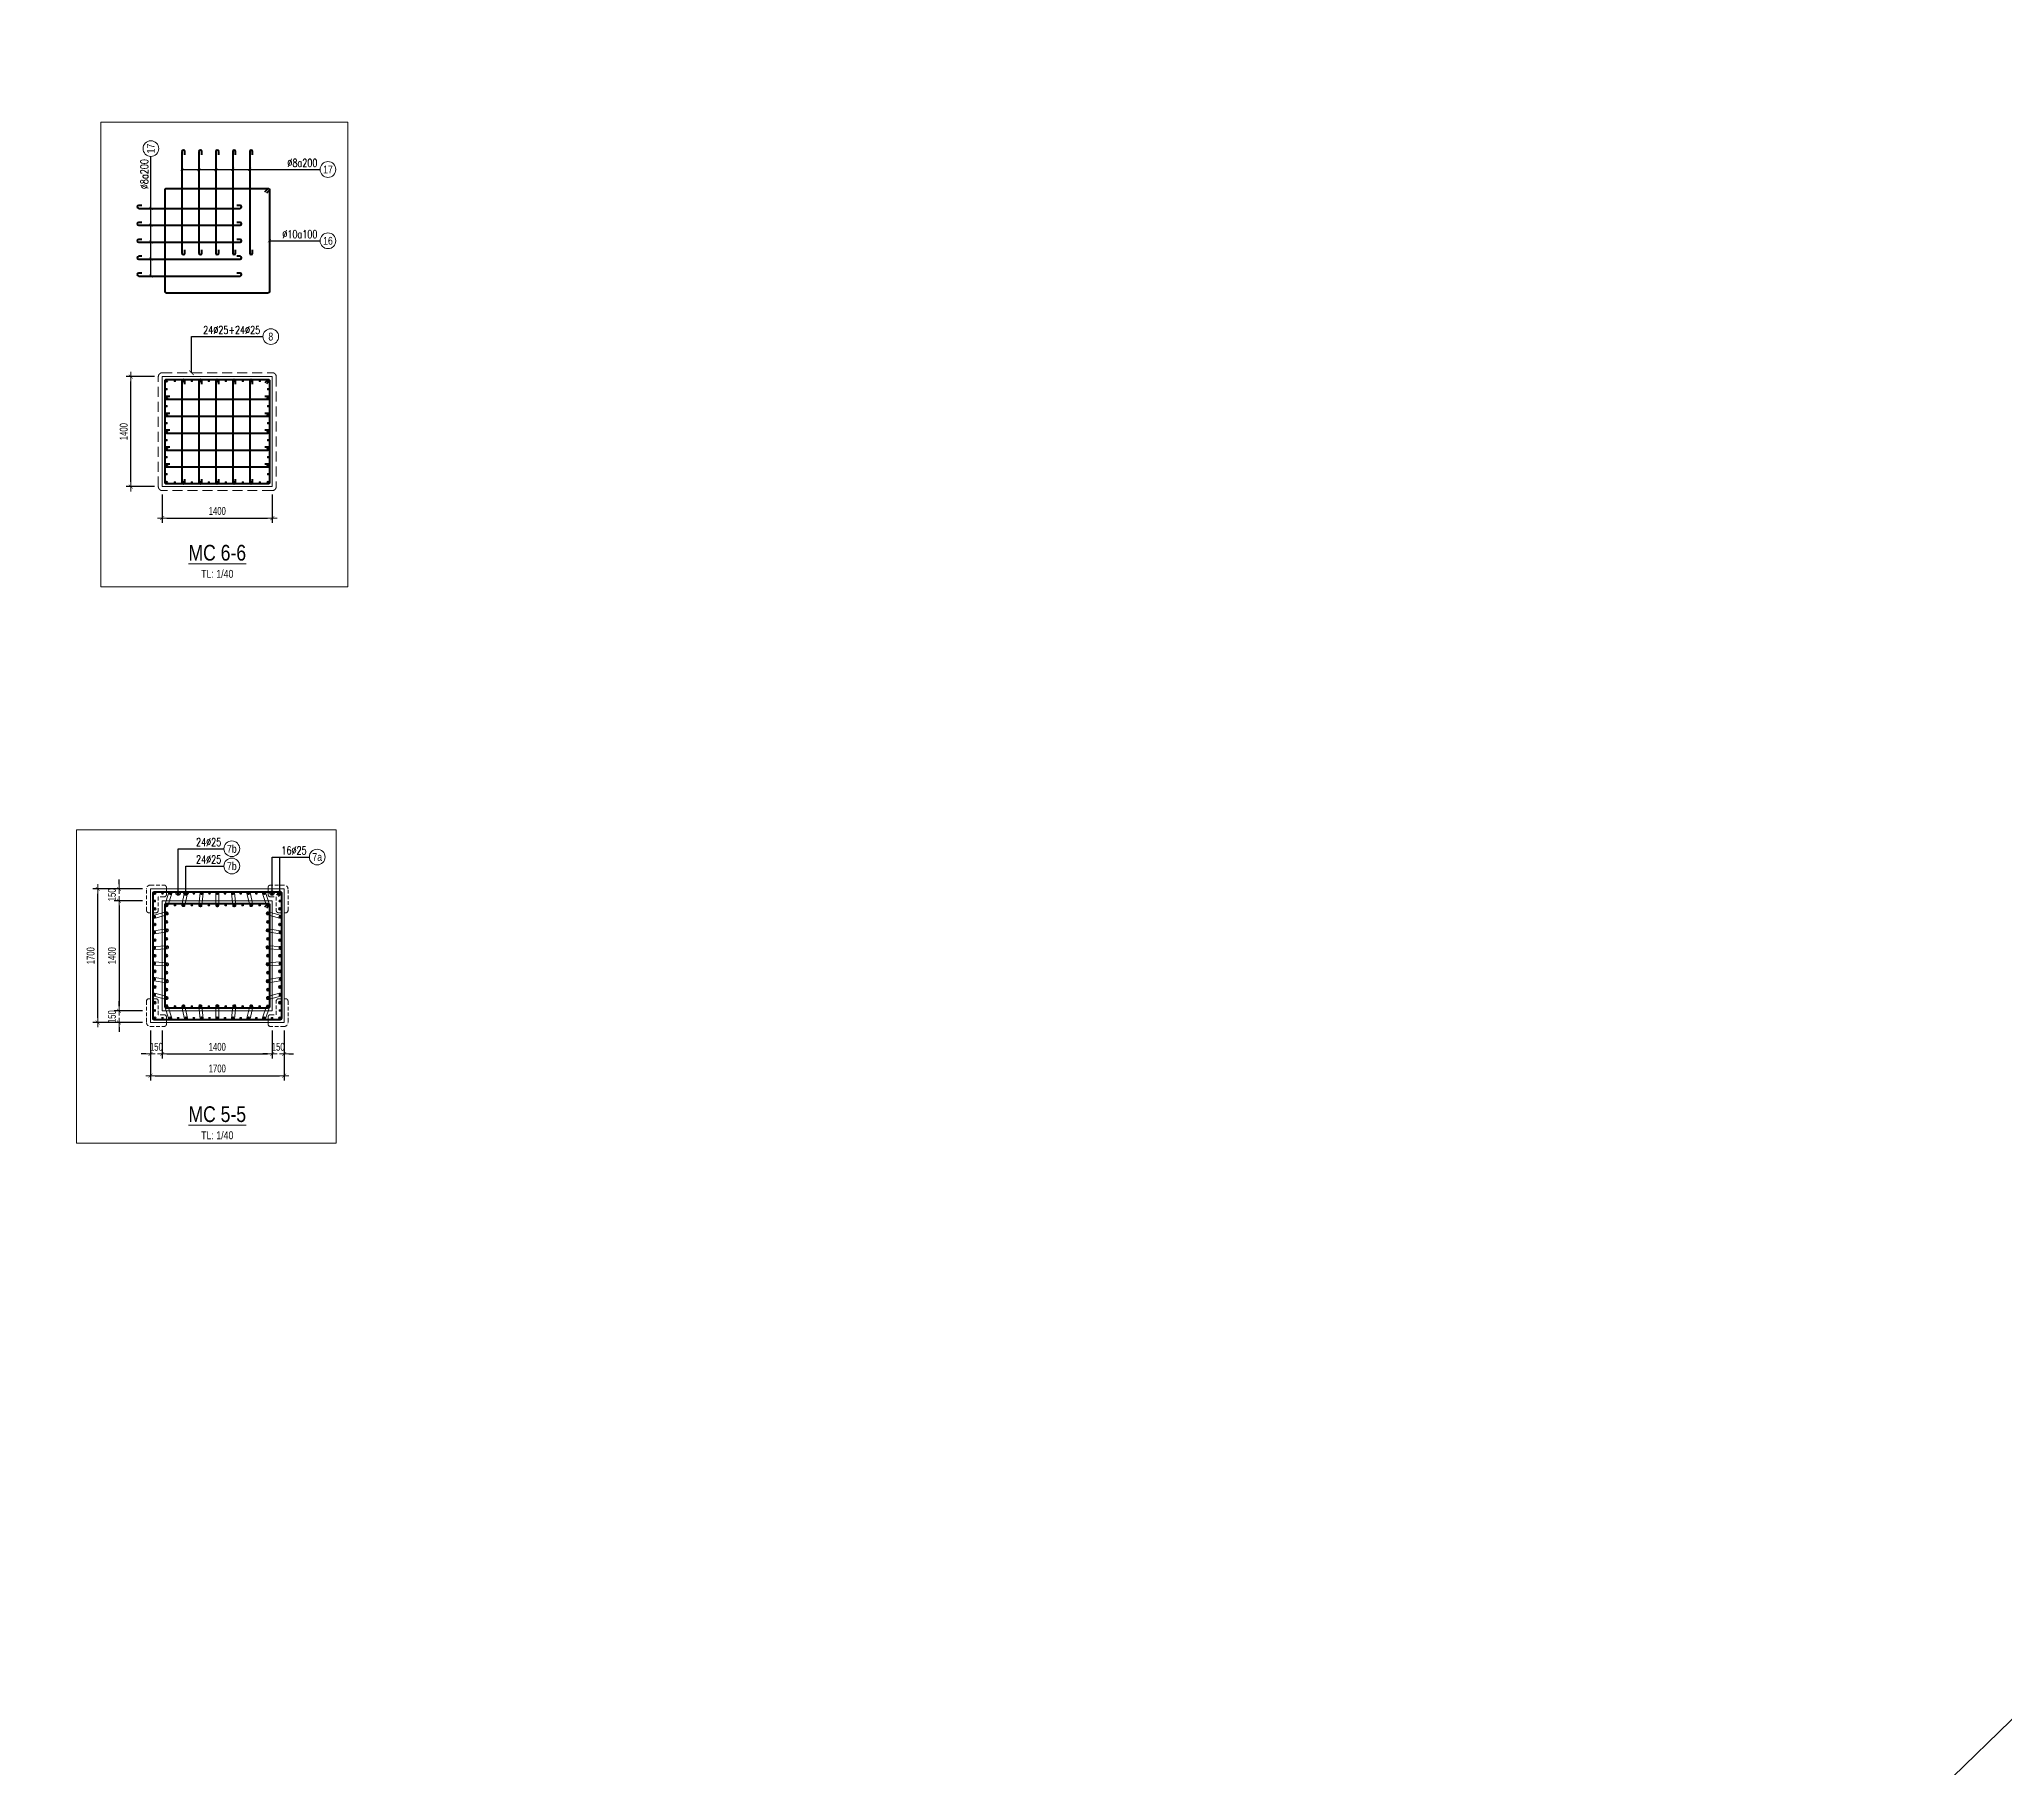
# Model space of a CAD drawing. Header units: millimetres. Extents: x 49323 to 406889, y -6102 to 181761.
# Drawn here: x 119204 to 144207, y 89028 to 111028 of the extents above; entities that cross this region are included whole.
import ezdxf
from ezdxf.enums import TextEntityAlignment as Align

# ---------------------------------------------------------------- set-up
doc = ezdxf.new("R2010")
doc.units = ezdxf.units.MM
doc.linetypes.add('HIDDEN2', pattern=[4.7625, 3.175, -1.5875])
doc.layers.get('0').update_dxf_attribs({"lineweight": 20})
doc.layers.get('Defpoints').update_dxf_attribs({"color": 151, "lineweight": 9})
for name, color, linetype, lineweight in [('NDC_S_CONTINUOUS', 3, 'Continuous', 20), ('NDC_S_DIM', 1, 'Continuous', 15), ('NDC_S_HIDDEN', 8, 'HIDDEN2', 13), ('NDC_S_REBAR', 4, 'Continuous', 35), ('NDC_S_STIRRUP', 4, 'Continuous', 40), ('NDC_S_THIN LINE', 8, 'Continuous', 9), ('NDC_S_VN TEXT', 7, 'Continuous', 20)]:
    doc.layers.add(name, color=color, linetype=linetype, lineweight=lineweight)
doc.styles.add('ARIAL', font='arial.ttf', dxfattribs={"width": 0.8})
doc.styles.add('NDC_DIM', font='', dxfattribs={"width": 0.75})
doc.styles.add('NDC_EN TXT', font='romans.shx', dxfattribs={"width": 0.8})
doc.styles.get('NDC_DIM').set_extended_font_data('Dotum')
doc.dimstyles.new('NDC_dim_40', dxfattribs={"dimscale": 40, "dimtxt": 2.5, "dimasz": 1.5, "dimexe": 1.5, "dimexo": 2.5, "dimgap": 1, "dimtad": 1, "dimdec": 0, "dimzin": 0, "dimdsep": 46, "dimtxsty": 'NDC_DIM', "dimblk": 'DIMMARK', "dimcen": 0.09, "dimdle": 1.2, "dimclrd": 1, "dimclre": 1, "dimclrt": 3, "dimadec": 0, "dimazin": 0, "dimtfac": 1, "dimtdec": 0, "dimtix": 1, "dimtofl": 0, "dimtmove": 0, "dimatfit": 3, "dimfxl": 8, "dimfxlon": 1, "dimtolj": 1, "dimtzin": 0, "dimarcsym": 0})

# ---------------------------------------------------------------- blocks, each defined once
blk = doc.blocks.new('kata_block_TD')
at = {"color": 6, "linetype": 'ByBlock', "lineweight": -2, "style": 'ARIAL', "width": 0.8}
blk.add_attdef('SECTDET2', text='', height=5, dxfattribs=at).set_placement((0, 7.97), align=Align.CENTER)
at = {"color": 0, "linetype": 'ByBlock', "lineweight": -2, "style": 'ARIAL', "width": 0.8}
blk.add_attdef('SECTDET1', text='', height=5, dxfattribs=at).set_placement((0, 1.47), align=Align.CENTER)
at = {"color": 3, "lineweight": 25, "style": 'ARIAL', "width": 0.8}
blk.add_attdef('SSCALE', text='', height=2.5, dxfattribs=at).set_placement((0, -4), align=Align.CENTER)
blk = doc.blocks.new('DIMMARK')
at = {"layer": 'NDC_S_DIM', "color": 1}
blk.add_line((-1.5, 0), (1, 0), dxfattribs=at)
at = {"layer": 'NDC_S_DIM', "color": 2, "const_width": 0.1}
blk.add_lwpolyline([(-0.42, -0.42), (0.42, 0.42)], dxfattribs=at)
blk = doc.blocks.new('*D103')
at = {"layer": 'Defpoints', "color": 0, "transparency": 16777216}
for p in [(120618, 98513), (120768, 98513), (120768, 98113)]:
    blk.add_point(p, dxfattribs=at)
at = {"layer": 'NDC_S_DIM', "color": 1, "lineweight": -2, "transparency": 16777216}
for p, q in [((120618, 98413), (120618, 98053)), ((120768, 98413), (120768, 98053)), ((120558, 98113), (120498, 98113)), ((120828, 98113), (120888, 98113))]:
    blk.add_line(p, q, dxfattribs=at)
at = {"layer": 'NDC_S_DIM', "color": 1, "lineweight": -2, "transparency": 16777216, "xscale": 60, "yscale": 60, "zscale": 60}
blk.add_blockref('DIMMARK', (120618, 98113), dxfattribs=at)
at = {"layer": 'NDC_S_DIM', "color": 1, "lineweight": -2, "transparency": 16777216, "xscale": 60, "yscale": 60, "zscale": 60, "rotation": 180}
blk.add_blockref('DIMMARK', (120768, 98113), dxfattribs=at)
at = {"layer": 'NDC_S_DIM', "color": 3, "transparency": 16777216, "insert": (120693, 98203), "char_height": 100, "attachment_point": 5, "style": 'NDC_DIM'}
blk.add_mtext('\\A1;150', dxfattribs=at)
blk = doc.blocks.new('*D104')
at = {"layer": 'Defpoints', "color": 0, "transparency": 16777216}
for p in [(120218, 100213), (120618, 100213), (120618, 100063)]:
    blk.add_point(p, dxfattribs=at)
at = {"layer": 'NDC_S_DIM', "color": 1, "lineweight": -2, "transparency": 16777216}
for p, q in [((120218, 100273), (120218, 100333)), ((120518, 100213), (120158, 100213)), ((120518, 100063), (120158, 100063)), ((120218, 100003), (120218, 99943))]:
    blk.add_line(p, q, dxfattribs=at)
at = {"layer": 'NDC_S_DIM', "color": 1, "lineweight": -2, "transparency": 16777216, "xscale": 60, "yscale": 60, "zscale": 60}
for p, rotation in [((120218, 100213), 270), ((120218, 100063), 90)]:
    blk.add_blockref('DIMMARK', p, dxfattribs=dict(at, rotation=rotation))
at = {"layer": 'NDC_S_DIM', "color": 3, "transparency": 16777216, "insert": (120128, 100138), "char_height": 100, "attachment_point": 5, "rotation": 90, "style": 'NDC_DIM'}
blk.add_mtext('\\A1;150', dxfattribs=at)
blk = doc.blocks.new('kata_block_THEP')
at = {"layer": 'NDC_S_REBAR', "color": 0}
for p, q in [((-0.5, 0), (0.5, 0)), ((-0.35, 0.35), (0.35, -0.35)), ((0.35, 0.35), (-0.35, -0.35)), ((0, 0.5), (0, -0.5))]:
    blk.add_line(p, q, dxfattribs=at)
at = {"layer": 'NDC_S_REBAR', "color": 0, "const_width": 0.0833}
blk.add_lwpolyline([(-0.5, 0, 1), (0.5, 0, 1), (-0.5, 0, 1)], format="xyb", dxfattribs=at)
blk = doc.blocks.new('cham')
at = {"layer": 'NDC_S_REBAR'}
h = blk.add_hatch(color=253, dxfattribs=at)
h.dxf.hatch_style = 1
h.paths.add_polyline_path([(-28, 0, 1), (28, 0, 1)])
at = {"layer": 'NDC_S_REBAR', "color": 253}
blk.add_circle((0, 0), 28, dxfattribs=at)
blk = doc.blocks.new('*U95')
at = {"layer": 'NDC_S_DIM', "xscale": 0.5, "yscale": 0.5, "zscale": 0.5}
blk.add_blockref('cham', (0, 0), dxfattribs=at)
blk = doc.blocks.new('*U96')
at = {"layer": 'NDC_S_DIM', "color": 0, "linetype": 'ByBlock', "lineweight": -2, "transparency": 16777216}
for p in [(0, 0), (199, 0), (398, 0), (597, 0), (796, 0), (995, 0), (1194, 0), (1393, 0), (1592, 0)]:
    blk.add_blockref('*U95', p, dxfattribs=at)
blk = doc.blocks.new('*U97')
at = {"layer": 'NDC_S_DIM', "xscale": 0.5, "yscale": 0.5, "zscale": 0.5}
blk.add_blockref('cham', (0, 0), dxfattribs=at)
blk = doc.blocks.new('*U98')
at = {"layer": 'NDC_S_DIM', "color": 0, "linetype": 'ByBlock', "lineweight": -2, "transparency": 16777216}
for p in [(0, 0), (199, 0), (398, 0), (597, 0), (796, 0), (995, 0), (1194, 0), (1393, 0), (1592, 0)]:
    blk.add_blockref('*U97', p, dxfattribs=at)
blk = doc.blocks.new('*U99')
at = {"layer": 'NDC_S_DIM', "xscale": 0.5, "yscale": 0.5, "zscale": 0.5}
blk.add_blockref('cham', (0, 0), dxfattribs=at)
blk = doc.blocks.new('*U100')
at = {"layer": 'NDC_S_DIM', "color": 0, "linetype": 'ByBlock', "lineweight": -2, "transparency": 16777216}
for p in [(0, 0), (199, 0), (398, 0), (597, 0), (796, 0), (995, 0), (1194, 0)]:
    blk.add_blockref('*U99', p, dxfattribs=at)
blk = doc.blocks.new('*U101')
at = {"layer": 'NDC_S_DIM', "xscale": 0.5, "yscale": 0.5, "zscale": 0.5}
blk.add_blockref('cham', (0, 0), dxfattribs=at)
blk = doc.blocks.new('*U102')
at = {"layer": 'NDC_S_DIM', "color": 0, "linetype": 'ByBlock', "lineweight": -2, "transparency": 16777216}
for p in [(0, 0), (199, 0), (398, 0), (597, 0), (796, 0), (995, 0), (1194, 0)]:
    blk.add_blockref('*U101', p, dxfattribs=at)
blk = doc.blocks.new('*U106')
at = {"layer": 'NDC_S_DIM', "xscale": 0.5, "yscale": 0.5, "zscale": 0.5}
blk.add_blockref('cham', (0, 0), dxfattribs=at)
blk = doc.blocks.new('*U107')
at = {"layer": 'NDC_S_DIM', "color": 0, "linetype": 'ByBlock', "lineweight": -2, "transparency": 16777216}
for p in [(0, 0), (215.5, 0), (431, 0), (646.5, 0), (862, 0), (1077.5, 0), (1293, 0)]:
    blk.add_blockref('*U106', p, dxfattribs=at)
blk = doc.blocks.new('*U108')
at = {"layer": 'NDC_S_DIM', "xscale": 0.5, "yscale": 0.5, "zscale": 0.5}
blk.add_blockref('cham', (0, 0), dxfattribs=at)
blk = doc.blocks.new('*U105')
at = {"layer": 'NDC_S_DIM', "color": 0, "linetype": 'ByBlock', "lineweight": -2, "transparency": 16777216}
for p in [(0, 0), (215.5, 0), (431, 0), (646.5, 0), (862, 0)]:
    blk.add_blockref('*U108', p, dxfattribs=at)
blk = doc.blocks.new('*U109')
at = {"layer": 'NDC_S_DIM', "xscale": 0.5, "yscale": 0.5, "zscale": 0.5}
blk.add_blockref('cham', (0, 0), dxfattribs=at)
blk = doc.blocks.new('*U110')
at = {"layer": 'NDC_S_DIM', "color": 0, "linetype": 'ByBlock', "lineweight": -2, "transparency": 16777216}
for p in [(0, 0), (215.5, 0), (431, 0), (646.5, 0), (862, 0), (1077.5, 0), (1293, 0)]:
    blk.add_blockref('*U109', p, dxfattribs=at)
blk = doc.blocks.new('*U112')
at = {"layer": 'NDC_S_DIM', "xscale": 0.5, "yscale": 0.5, "zscale": 0.5}
blk.add_blockref('cham', (0, 0), dxfattribs=at)
blk = doc.blocks.new('*U111')
at = {"layer": 'NDC_S_DIM', "color": 0, "linetype": 'ByBlock', "lineweight": -2, "transparency": 16777216}
for p in [(0, 0), (215.5, 0), (431, 0), (646.5, 0), (862, 0)]:
    blk.add_blockref('*U112', p, dxfattribs=at)
blk = doc.blocks.new('*D113')
at = {"layer": 'Defpoints', "color": 0, "transparency": 16777216}
for p in [(120768, 98513), (122168, 98513), (122168, 98113)]:
    blk.add_point(p, dxfattribs=at)
at = {"layer": 'NDC_S_DIM', "color": 1, "lineweight": -2, "transparency": 16777216}
for p, q in [((120768, 98413), (120768, 98053)), ((122168, 98413), (122168, 98053)), ((120828, 98113), (122108, 98113))]:
    blk.add_line(p, q, dxfattribs=at)
at = {"layer": 'NDC_S_DIM', "color": 1, "lineweight": -2, "transparency": 16777216, "xscale": 60, "yscale": 60, "zscale": 60, "rotation": 180}
blk.add_blockref('DIMMARK', (120768, 98113), dxfattribs=at)
at = {"layer": 'NDC_S_DIM', "color": 1, "lineweight": -2, "transparency": 16777216, "xscale": 60, "yscale": 60, "zscale": 60}
blk.add_blockref('DIMMARK', (122168, 98113), dxfattribs=at)
at = {"layer": 'NDC_S_DIM', "color": 3, "transparency": 16777216, "insert": (121468, 98203), "char_height": 100, "attachment_point": 5, "style": 'NDC_DIM'}
blk.add_mtext('\\A1;1400', dxfattribs=at)
blk = doc.blocks.new('*D114')
at = {"layer": 'Defpoints', "color": 0, "transparency": 16777216}
for p in [(122168, 98513), (122318, 98513), (122318, 98113)]:
    blk.add_point(p, dxfattribs=at)
at = {"layer": 'NDC_S_DIM', "color": 1, "lineweight": -2, "transparency": 16777216}
for p, q in [((122168, 98413), (122168, 98053)), ((122318, 98413), (122318, 98053)), ((122108, 98113), (122048, 98113)), ((122378, 98113), (122438, 98113))]:
    blk.add_line(p, q, dxfattribs=at)
at = {"layer": 'NDC_S_DIM', "color": 1, "lineweight": -2, "transparency": 16777216, "xscale": 60, "yscale": 60, "zscale": 60}
blk.add_blockref('DIMMARK', (122168, 98113), dxfattribs=at)
at = {"layer": 'NDC_S_DIM', "color": 1, "lineweight": -2, "transparency": 16777216, "xscale": 60, "yscale": 60, "zscale": 60, "rotation": 180}
blk.add_blockref('DIMMARK', (122318, 98113), dxfattribs=at)
at = {"layer": 'NDC_S_DIM', "color": 3, "transparency": 16777216, "insert": (122243, 98203), "char_height": 100, "attachment_point": 5, "style": 'NDC_DIM'}
blk.add_mtext('\\A1;150', dxfattribs=at)
blk = doc.blocks.new('*D115')
at = {"layer": 'Defpoints', "color": 0, "transparency": 16777216}
for p in [(120618, 98513), (122318, 98513), (122318, 97836)]:
    blk.add_point(p, dxfattribs=at)
at = {"layer": 'NDC_S_DIM', "color": 1, "lineweight": -2, "transparency": 16777216}
for p, q in [((120618, 98156), (120618, 97776)), ((122318, 98156), (122318, 97776)), ((120678, 97836), (122258, 97836))]:
    blk.add_line(p, q, dxfattribs=at)
at = {"layer": 'NDC_S_DIM', "color": 1, "lineweight": -2, "transparency": 16777216, "xscale": 60, "yscale": 60, "zscale": 60, "rotation": 180}
blk.add_blockref('DIMMARK', (120618, 97836), dxfattribs=at)
at = {"layer": 'NDC_S_DIM', "color": 1, "lineweight": -2, "transparency": 16777216, "xscale": 60, "yscale": 60, "zscale": 60}
blk.add_blockref('DIMMARK', (122318, 97836), dxfattribs=at)
at = {"layer": 'NDC_S_DIM', "color": 3, "transparency": 16777216, "insert": (121468, 97927), "char_height": 100, "attachment_point": 5, "style": 'NDC_DIM'}
blk.add_mtext('\\A1;1700', dxfattribs=at)
blk = doc.blocks.new('*D116')
at = {"layer": 'Defpoints', "color": 0, "transparency": 16777216}
for p in [(120618, 100063), (120218, 98663), (120618, 98663)]:
    blk.add_point(p, dxfattribs=at)
at = {"layer": 'NDC_S_DIM', "color": 1, "lineweight": -2, "transparency": 16777216}
for p, q in [((120518, 100063), (120158, 100063)), ((120218, 100003), (120218, 98723)), ((120518, 98663), (120158, 98663))]:
    blk.add_line(p, q, dxfattribs=at)
at = {"layer": 'NDC_S_DIM', "color": 1, "lineweight": -2, "transparency": 16777216, "xscale": 60, "yscale": 60, "zscale": 60}
for p, rotation in [((120218, 100063), 90), ((120218, 98663), 270)]:
    blk.add_blockref('DIMMARK', p, dxfattribs=dict(at, rotation=rotation))
at = {"layer": 'NDC_S_DIM', "color": 3, "transparency": 16777216, "insert": (120128, 99363), "char_height": 100, "attachment_point": 5, "rotation": 90, "style": 'NDC_DIM'}
blk.add_mtext('\\A1;1400', dxfattribs=at)
blk = doc.blocks.new('*D117')
at = {"layer": 'Defpoints', "color": 0, "transparency": 16777216}
for p in [(120618, 98663), (120218, 98513), (120618, 98513)]:
    blk.add_point(p, dxfattribs=at)
at = {"layer": 'NDC_S_DIM', "color": 1, "lineweight": -2, "transparency": 16777216}
for p, q in [((120218, 98723), (120218, 98783)), ((120518, 98663), (120158, 98663)), ((120518, 98513), (120158, 98513)), ((120218, 98453), (120218, 98393))]:
    blk.add_line(p, q, dxfattribs=at)
at = {"layer": 'NDC_S_DIM', "color": 1, "lineweight": -2, "transparency": 16777216, "xscale": 60, "yscale": 60, "zscale": 60}
for p, rotation in [((120218, 98663), 270), ((120218, 98513), 90)]:
    blk.add_blockref('DIMMARK', p, dxfattribs=dict(at, rotation=rotation))
at = {"layer": 'NDC_S_DIM', "color": 3, "transparency": 16777216, "insert": (120128, 98588), "char_height": 100, "attachment_point": 5, "rotation": 90, "style": 'NDC_DIM'}
blk.add_mtext('\\A1;150', dxfattribs=at)
blk = doc.blocks.new('*D118')
at = {"layer": 'Defpoints', "color": 0, "transparency": 16777216}
for p in [(119947, 100213), (120618, 100213), (120618, 98513)]:
    blk.add_point(p, dxfattribs=at)
at = {"layer": 'NDC_S_DIM', "color": 1, "lineweight": -2, "transparency": 16777216}
for p, q in [((120267, 100213), (119887, 100213)), ((119947, 98573), (119947, 100153)), ((120267, 98513), (119887, 98513))]:
    blk.add_line(p, q, dxfattribs=at)
at = {"layer": 'NDC_S_DIM', "color": 1, "lineweight": -2, "transparency": 16777216, "xscale": 60, "yscale": 60, "zscale": 60}
for p, rotation in [((119947, 100213), 90), ((119947, 98513), 270)]:
    blk.add_blockref('DIMMARK', p, dxfattribs=dict(at, rotation=rotation))
at = {"layer": 'NDC_S_DIM', "color": 3, "transparency": 16777216, "insert": (119857, 99363), "char_height": 100, "attachment_point": 5, "rotation": 90, "style": 'NDC_DIM'}
blk.add_mtext('\\A1;1700', dxfattribs=at)
blk = doc.blocks.new('*U11')
blk.add_circle((2.5, 0), 2.5)
at = {"layer": 'NDC_S_VN TEXT', "color": 3, "style": 'NDC_EN TXT', "width": 0.75}
blk.add_attdef('DK2', text='', height=2.5, dxfattribs=at).set_placement((-0.85, 0.85), align=Align.RIGHT)
at = {"layer": 'NDC_S_VN TEXT', "color": 7, "style": 'ARIAL', "width": 0.8}
blk.add_attdef('SH3', text='', height=2.5, dxfattribs=at).set_placement((2.5, 0), align=Align.MIDDLE)
blk = doc.blocks.new('*D121')
at = {"layer": 'Defpoints', "color": 0, "transparency": 16777216}
for p in [(120768, 105334), (122168, 105334), (122168, 104934)]:
    blk.add_point(p, dxfattribs=at)
at = {"layer": 'NDC_S_DIM', "color": 1, "lineweight": -2, "transparency": 16777216}
for p, q in [((120768, 105234), (120768, 104874)), ((122168, 105234), (122168, 104874)), ((120828, 104934), (122108, 104934))]:
    blk.add_line(p, q, dxfattribs=at)
at = {"layer": 'NDC_S_DIM', "color": 1, "lineweight": -2, "transparency": 16777216, "xscale": 60, "yscale": 60, "zscale": 60, "rotation": 180}
blk.add_blockref('DIMMARK', (120768, 104934), dxfattribs=at)
at = {"layer": 'NDC_S_DIM', "color": 1, "lineweight": -2, "transparency": 16777216, "xscale": 60, "yscale": 60, "zscale": 60}
blk.add_blockref('DIMMARK', (122168, 104934), dxfattribs=at)
at = {"layer": 'NDC_S_DIM', "color": 3, "transparency": 16777216, "insert": (121468, 105024), "char_height": 100, "attachment_point": 5, "style": 'NDC_DIM'}
blk.add_mtext('\\A1;1400', dxfattribs=at)
blk = doc.blocks.new('*D122')
at = {"layer": 'Defpoints', "color": 0, "transparency": 16777216}
for p in [(120368, 106734), (120768, 106734), (120768, 105334)]:
    blk.add_point(p, dxfattribs=at)
at = {"layer": 'NDC_S_DIM', "color": 1, "lineweight": -2, "transparency": 16777216}
for p, q in [((120668, 106734), (120308, 106734)), ((120368, 105394), (120368, 106674)), ((120668, 105334), (120308, 105334))]:
    blk.add_line(p, q, dxfattribs=at)
at = {"layer": 'NDC_S_DIM', "color": 1, "lineweight": -2, "transparency": 16777216, "xscale": 60, "yscale": 60, "zscale": 60}
for p, rotation in [((120368, 106734), 90), ((120368, 105334), 270)]:
    blk.add_blockref('DIMMARK', p, dxfattribs=dict(at, rotation=rotation))
at = {"layer": 'NDC_S_DIM', "color": 3, "transparency": 16777216, "insert": (120278, 106034), "char_height": 100, "attachment_point": 5, "rotation": 90, "style": 'NDC_DIM'}
blk.add_mtext('\\A1;1400', dxfattribs=at)
blk = doc.blocks.new('*U123')
at = {"layer": 'NDC_S_DIM', "xscale": 0.4464285714285715, "yscale": 0.4464285714285715, "zscale": 0.4464285714285715}
blk.add_blockref('cham', (0, 0), dxfattribs=at)
blk = doc.blocks.new('*U124')
at = {"layer": 'NDC_S_DIM', "color": 0, "linetype": 'ByBlock', "lineweight": -2, "transparency": 16777216}
for p in [(0, 0), (215.9, 0), (431.8, 0), (647.7, 0), (863.6, 0), (1079.5, 0), (1295.4, 0)]:
    blk.add_blockref('*U123', p, dxfattribs=at)
blk = doc.blocks.new('*U125')
at = {"layer": 'NDC_S_DIM', "xscale": 0.4464285714285715, "yscale": 0.4464285714285715, "zscale": 0.4464285714285715}
blk.add_blockref('cham', (0, 0), dxfattribs=at)
blk = doc.blocks.new('*U126')
at = {"layer": 'NDC_S_DIM', "color": 0, "linetype": 'ByBlock', "lineweight": -2, "transparency": 16777216}
for p in [(0, 0), (215.9, 0), (431.8, 0), (647.7, 0), (863.6, 0), (1079.5, 0), (1295.4, 0)]:
    blk.add_blockref('*U125', p, dxfattribs=at)
blk = doc.blocks.new('*U127')
at = {"layer": 'NDC_S_DIM', "xscale": 0.4464285714285715, "yscale": 0.4464285714285715, "zscale": 0.4464285714285715}
blk.add_blockref('cham', (0, 0), dxfattribs=at)
blk = doc.blocks.new('*U128')
at = {"layer": 'NDC_S_DIM', "color": 0, "linetype": 'ByBlock', "lineweight": -2, "transparency": 16777216}
for p in [(0, 0), (215.9, 0), (431.8, 0), (647.7, 0), (863.6, 0)]:
    blk.add_blockref('*U127', p, dxfattribs=at)
blk = doc.blocks.new('*U129')
at = {"layer": 'NDC_S_DIM', "xscale": 0.4464285714285715, "yscale": 0.4464285714285715, "zscale": 0.4464285714285715}
blk.add_blockref('cham', (0, 0), dxfattribs=at)
blk = doc.blocks.new('*U130')
at = {"layer": 'NDC_S_DIM', "color": 0, "linetype": 'ByBlock', "lineweight": -2, "transparency": 16777216}
for p in [(0, 0), (215.9, 0), (431.8, 0), (647.7, 0), (863.6, 0)]:
    blk.add_blockref('*U129', p, dxfattribs=at)

msp = doc.modelspace()

# ---------------------------------------------------------------- linework, layer by layer
at = {"layer": 'Defpoints'}
for points in [[(119986.5, 109973.4), (123128, 109973.4), (123128, 104058.8), (119986.5, 104058.8)], [(119678.4, 100963.5), (122978.8, 100963.5), (122978.8, 96979.4), (119678.4, 96979.4)]]:
    msp.add_lwpolyline(points, close=True, dxfattribs=at)
at = {"layer": 'NDC_S_CONTINUOUS'}
for points in [[(120768, 105333.9), (122168, 105333.9), (122168, 106733.9), (120768, 106733.9), (120768, 105333.9)], [(120618, 98512.5), (122318, 98512.5), (122318, 100212.5), (120618, 100212.5), (120618, 98512.5)], [(120768, 98662.5), (122168, 98662.5), (122168, 100062.5), (120768, 100062.5), (120768, 98662.5)]]:
    msp.add_lwpolyline(points, dxfattribs=at)
at = {"layer": 'NDC_S_DIM', "ltscale": 40}
msp.add_lwpolyline([(239091.8, 181761), (49322.6, -2647.5)], dxfattribs=at)
at = {"layer": 'NDC_S_DIM'}
for points in [[(120878.7, 100181.2), (120878.7, 100181.2, -0.4142136), (120891.5, 100155.9), (120840.4, 99999.6, -0.4142136), (120815.2, 99986.8), (120815.2, 99986.8, -0.4142136), (120802.4, 100012), (120853.5, 100168.4, -0.4142136)], [(121075.4, 100181.8), (121075.4, 100181.8, -0.4142136), (121090.7, 100158), (121057, 100003.6, -0.4142136), (121033.2, 99988.3), (121033.2, 99988.3, -0.4142136), (121017.9, 100012.1), (121051.6, 100166.5, -0.4142136)], [(121271.8, 100182.3), (121271.8, 100182.3, -0.4142136), (121289.6, 100160.3), (121272.8, 100003.1, -0.4142136), (121250.8, 99985.3), (121250.8, 99985.3, -0.4142136), (121233, 100007.4), (121249.8, 100164.5, -0.4142136)], [(121468.3, 100182.4), (121468.3, 100182.4, -0.4142136), (121488.3, 100162.4), (121488.3, 100004.4, -0.4142136), (121468.3, 99984.4), (121468.3, 99984.4, -0.4142136), (121448.3, 100004.4), (121448.3, 100162.4, -0.4142136)], [(121664.7, 100182.3), (121664.7, 100182.3, -0.4142136), (121686.7, 100164.6), (121703.8, 100007.5, -0.4142136), (121686.1, 99985.5), (121686.1, 99985.5, -0.4142136), (121664.1, 100003.2), (121647, 100160.3, -0.4142136)], [(121861.1, 100181.9), (121861.1, 100181.9, -0.4142136), (121884.9, 100166.8), (121919.4, 100012.5, -0.4142136), (121904.2, 99988.6), (121904.2, 99988.6, -0.4142136), (121880.3, 100003.8), (121845.9, 100158.1, -0.4142136)], [(122058.3, 100179.2), (122058.3, 100179.2, -0.4142136), (122083.5, 100166.2), (122131.6, 100015.7, -0.4142136), (122118.7, 99990.6), (122118.7, 99990.6, -0.4142136), (122093.5, 100003.5), (122045.4, 100154, -0.4142136)], [(120843.8, 99906.8), (120843.8, 99906.8, -0.4142136), (120829.7, 99882.2), (120677.2, 99840.7, -0.4142136), (120652.7, 99854.7), (120652.7, 99854.7, -0.4142136), (120666.7, 99879.3), (120819.2, 99920.8, -0.4142136)], [(122092.2, 99906.8), (122092.2, 99906.8, 0.4142136), (122106.2, 99882.2), (122258.7, 99840.7, 0.4142136), (122283.3, 99854.7), (122283.3, 99854.7, 0.4142136), (122269.2, 99879.3), (122116.7, 99920.8, 0.4142136)], [(120845.5, 99689.7), (120845.5, 99689.7, -0.4142136), (120829, 99666.7), (120673.1, 99641.3, -0.4142136), (120650.1, 99657.8), (120650.1, 99657.8, -0.4142136), (120666.6, 99680.7), (120822.6, 99706.2, -0.4142136)], [(122090.4, 99689.7), (122090.4, 99689.7, 0.4142136), (122107, 99666.7), (122262.9, 99641.3, 0.4142136), (122285.9, 99657.8), (122285.9, 99657.8, 0.4142136), (122269.4, 99680.7), (122113.4, 99706.2, 0.4142136)], [(120847.6, 99471.5), (120847.6, 99471.5, -0.4142136), (120828.7, 99450.5), (120670.9, 99442.3, -0.4142136), (120649.9, 99461.2), (120649.9, 99461.2, -0.4142136), (120668.8, 99482.2), (120826.6, 99490.4, -0.4142136)], [(120847.6, 99253.4), (120847.6, 99253.4, -0.4142136), (120826.5, 99234.6), (120668.7, 99243.5, -0.4142136), (120649.9, 99264.6), (120649.9, 99264.6, -0.4142136), (120671, 99283.4), (120828.8, 99274.5, -0.4142136)], [(122088.3, 99471.5), (122088.3, 99471.5, 0.4142136), (122107.3, 99450.5), (122265.1, 99442.3, 0.4142136), (122286.1, 99461.2), (122286.1, 99461.2, 0.4142136), (122267.2, 99482.2), (122109.4, 99490.4, 0.4142136)], [(122088.3, 99253.4), (122088.3, 99253.4, 0.4142136), (122109.4, 99234.6), (122267.2, 99243.5, 0.4142136), (122286.1, 99264.6), (122286.1, 99264.6, 0.4142136), (122265, 99283.4), (122107.2, 99274.5, 0.4142136)], [(120845.6, 99035.6), (120845.6, 99035.6, -0.4142136), (120822.6, 99019.1), (120666.7, 99045, -0.4142136), (120650.2, 99068), (120650.2, 99068, -0.4142136), (120673.2, 99084.4), (120829.1, 99058.6, -0.4142136)], [(122090.4, 99035.6), (122090.4, 99035.6, 0.4142136), (122113.4, 99019.1), (122269.3, 99045, 0.4142136), (122285.8, 99068), (122285.8, 99068, 0.4142136), (122262.8, 99084.4), (122106.8, 99058.6, 0.4142136)], [(120841.7, 98818.8), (120841.7, 98818.8, -0.4142136), (120817.1, 98804.8), (120664.7, 98846.6, -0.4142136), (120650.7, 98871.2), (120650.7, 98871.2, -0.4142136), (120675.3, 98885.2), (120827.7, 98843.3, -0.4142136)], [(122094.3, 98818.8), (122094.3, 98818.8, 0.4142136), (122118.8, 98804.8), (122271.3, 98846.6, 0.4142136), (122285.2, 98871.2), (122285.2, 98871.2, 0.4142136), (122260.7, 98885.2), (122108.3, 98843.3, 0.4142136)], [(120878.7, 98543.8), (120878.7, 98543.8, 0.4142136), (120891.5, 98569.1), (120840.4, 98725.4, 0.4142136), (120815.2, 98738.2), (120815.2, 98738.2, 0.4142136), (120802.4, 98713), (120853.5, 98556.6, 0.4142136)], [(121075.4, 98543.2), (121075.4, 98543.2, 0.4142136), (121090.7, 98567), (121057, 98721.4, 0.4142136), (121033.2, 98736.7), (121033.2, 98736.7, 0.4142136), (121017.9, 98712.9), (121051.6, 98558.5, 0.4142136)], [(121271.8, 98542.7), (121271.8, 98542.7, 0.4142136), (121289.6, 98564.7), (121272.8, 98721.9, 0.4142136), (121250.8, 98739.7), (121250.8, 98739.7, 0.4142136), (121233, 98717.6), (121249.8, 98560.5, 0.4142136)], [(121468.3, 98542.6), (121468.3, 98542.6, 0.4142136), (121488.3, 98562.6), (121488.3, 98720.6, 0.4142136), (121468.3, 98740.6), (121468.3, 98740.6, 0.4142136), (121448.3, 98720.6), (121448.3, 98562.6, 0.4142136)], [(121664.7, 98542.7), (121664.7, 98542.7, 0.4142136), (121686.7, 98560.4), (121703.8, 98717.5, 0.4142136), (121686.1, 98739.6), (121686.1, 98739.6, 0.4142136), (121664.1, 98721.8), (121647, 98564.7, 0.4142136)], [(121861.1, 98543.1), (121861.1, 98543.1, 0.4142136), (121884.9, 98558.2), (121919.4, 98712.5, 0.4142136), (121904.2, 98736.4), (121904.2, 98736.4, 0.4142136), (121880.3, 98721.2), (121845.9, 98566.9, 0.4142136)], [(122058.3, 98545.8), (122058.3, 98545.8, 0.4142136), (122083.5, 98558.8), (122131.6, 98709.3, 0.4142136), (122118.7, 98734.4), (122118.7, 98734.4, 0.4142136), (122093.5, 98721.5), (122045.4, 98571, 0.4142136)]]:
    msp.add_lwpolyline(points, format="xyb", close=True, dxfattribs=at)
at = {"layer": 'NDC_S_HIDDEN', "ltscale": 40}
msp.add_lwpolyline([(120718, 105333.9), (120718, 106733.9, -0.4142136), (120768, 106783.9), (122168, 106783.9, -0.4142136), (122218, 106733.9), (122218, 105333.9, -0.4142136), (122168, 105283.9), (120768, 105283.9, -0.4142136), (120718, 105333.9)], format="xyb", dxfattribs=at)
at = {"layer": 'NDC_S_HIDDEN', "ltscale": 15}
for points in [[(120568, 99939.8), (120568, 100212.5, -0.4142136), (120618, 100262.5), (120791.2, 100262.5, -0.4142136), (120821.2, 100232.5), (120821.2, 100142.5, -0.4142136), (120791.2, 100112.5), (120718, 100112.5), (120718, 99939.8, -0.4142136), (120688, 99909.8), (120598, 99909.8, -0.4142136)], [(122368, 99939.8), (122368, 100212.5, 0.4142136), (122318, 100262.5), (122144.7, 100262.5, 0.4142136), (122114.7, 100232.5), (122114.7, 100142.5, 0.4142136), (122144.7, 100112.5), (122218, 100112.5), (122218, 99939.8, 0.4142136), (122248, 99909.8), (122338, 99909.8, 0.4142136)], [(120568, 98785.3), (120568, 98512.5, 0.4142136), (120618, 98462.5), (120791.2, 98462.5, 0.4142136), (120821.2, 98492.5), (120821.2, 98582.5, 0.4142136), (120791.2, 98612.5), (120718, 98612.5), (120718, 98785.3, 0.4142136), (120688, 98815.3), (120598, 98815.3, 0.4142136)], [(122368, 98785.3), (122368, 98512.5, -0.4142136), (122318, 98462.5), (122144.7, 98462.5, -0.4142136), (122114.7, 98492.5), (122114.7, 98582.5, -0.4142136), (122144.7, 98612.5), (122218, 98612.5), (122218, 98785.3, -0.4142136), (122248, 98815.3), (122338, 98815.3, -0.4142136)]]:
    msp.add_lwpolyline(points, format="xyb", close=True, dxfattribs=at)
at = {"layer": 'NDC_S_STIRRUP'}
for points in [[(121055, 109556.6), (121055, 109598.6, 1), (121019, 109598.6), (121019, 108306.6, 1), (121055, 108306.6), (121055, 108348.6)], [(121270.5, 109556.6), (121270.5, 109598.6, 1), (121234.5, 109598.6), (121234.5, 108306.6, 1), (121270.5, 108306.6), (121270.5, 108348.6)], [(121486, 109556.6), (121486, 109598.6, 1), (121450, 109598.6), (121450, 108306.6, 1), (121486, 108306.6), (121486, 108348.6)], [(121701.5, 109556.6), (121701.5, 109598.6, 1), (121665.5, 109598.6), (121665.5, 108306.6, 1), (121701.5, 108306.6), (121701.5, 108348.6)], [(121917, 109556.6), (121917, 109598.6, 1), (121881, 109598.6), (121881, 108306.6, 1), (121917, 108306.6), (121917, 108348.6)], [(122074, 109088.2), (122114, 109128.2, -0.4142136), (122133, 109109.2), (122133, 107817.2, -0.4142136), (122114, 107798.2), (120822, 107798.2, -0.4142136), (120803, 107817.2), (120803, 109109.2, -0.4142136), (120822, 109128.2), (122114, 109128.2, -0.4142136), (122133, 109109.2), (122093, 109069.2)], [(120510.3, 108911.5), (120468.3, 108911.5, 1), (120468.3, 108875.5), (121760.3, 108875.5, 1), (121760.3, 108911.5), (121718.3, 108911.5)], [(120510.3, 108696.2), (120468.3, 108696.2, 1), (120468.3, 108660.2), (121760.3, 108660.2, 1), (121760.3, 108696.2), (121718.3, 108696.2)], [(120510.3, 108481.2), (120468.3, 108481.2, 1), (120468.3, 108445.2), (121760.3, 108445.2, 1), (121760.3, 108481.2), (121718.3, 108481.2)], [(120510.3, 108265.5), (120468.3, 108265.5, 1), (120468.3, 108229.5), (121760.3, 108229.5, 1), (121760.3, 108265.5), (121718.3, 108265.5)], [(120510.3, 108050.2), (120468.3, 108050.2, 1), (120468.3, 108014.2), (121760.3, 108014.2, 1), (121760.3, 108050.2), (121718.3, 108050.2)], [(122075.5, 106658.9), (122115.5, 106698.9, -0.4142136), (122133, 106681.4), (122133, 105386.4, -0.4142136), (122115.5, 105368.9), (120820.5, 105368.9, -0.4142136), (120803, 105386.4), (120803, 106681.4, -0.4142136), (120820.5, 106698.9), (122115.5, 106698.9, -0.4142136), (122133, 106681.4), (122093, 106641.4)], [(121055, 106637.9), (121055, 106679.9, 1), (121019, 106679.9), (121019, 105387.9, 1), (121055, 105387.9), (121055, 105429.9)], [(121270.5, 106637.9), (121270.5, 106679.9, 1), (121234.5, 106679.9), (121234.5, 105387.9, 1), (121270.5, 105387.9), (121270.5, 105429.9)], [(121486, 106637.9), (121486, 106679.9, 1), (121450, 106679.9), (121450, 105387.9, 1), (121486, 105387.9), (121486, 105429.9)], [(121701.5, 106637.9), (121701.5, 106679.9, 1), (121665.5, 106679.9), (121665.5, 105387.9, 1), (121701.5, 105387.9), (121701.5, 105429.9)], [(121917, 106637.9), (121917, 106679.9, 1), (121881, 106679.9), (121881, 105387.9, 1), (121917, 105387.9), (121917, 105429.9)], [(120864, 106482.2), (120822, 106482.2, 1), (120822, 106446.2), (122114, 106446.2, 1), (122114, 106482.2), (122072, 106482.2)], [(120864, 106266.9), (120822, 106266.9, 1), (120822, 106230.9), (122114, 106230.9, 1), (122114, 106266.9), (122072, 106266.9)], [(120864, 106051.9), (120822, 106051.9, 1), (120822, 106015.9), (122114, 106015.9, 1), (122114, 106051.9), (122072, 106051.9)], [(120864, 105836.2), (120822, 105836.2, 1), (120822, 105800.2), (122114, 105800.2, 1), (122114, 105836.2), (122072, 105836.2)], [(120864, 105620.9), (120822, 105620.9, 1), (120822, 105584.9), (122114, 105584.9, 1), (122114, 105620.9), (122072, 105620.9)], [(122224, 100137.5), (122264, 100177.5, -0.4142136), (122283, 100158.5), (122283, 98566.5, -0.4142136), (122264, 98547.5), (120672, 98547.5, -0.4142136), (120653, 98566.5), (120653, 100158.5, -0.4142136), (120672, 100177.5), (122264, 100177.5, -0.4142136), (122283, 100158.5), (122243, 100118.5)], [(122074, 99987.5), (122114, 100027.5, -0.4142136), (122133, 100008.5), (122133, 98716.5, -0.4142136), (122114, 98697.5), (120822, 98697.5, -0.4142136), (120803, 98716.5), (120803, 100008.5, -0.4142136), (120822, 100027.5), (122114, 100027.5, -0.4142136), (122133, 100008.5), (122093, 99968.5)]]:
    msp.add_lwpolyline(points, format="xyb", dxfattribs=at)

# ---------------------------------------------------------------- block references
at = {"layer": 'NDC_S_DIM'}
for name, p in [('*U124', (120820.4, 106681.3)), ('*U126', (120820.4, 105386.3)), ('*U96', (120672, 100158.8)), ('*U107', (120822, 100008.5)), ('*U98', (120672, 98566.5)), ('*U110', (120822, 98716.5))]:
    msp.add_blockref(name, p, dxfattribs=at)
for name, p, rotation in [('*U128', (120820.5, 105602.2), 90.00000000010044), ('*U130', (122115.5, 105602.2), 90.00000000010044), ('*U100', (120672, 98765.5), 89.99999999988268), ('*U105', (120822, 98931.8), 90), ('*U111', (122114, 98931.8), 90), ('*U102', (122264, 98765.5), 89.99999999988268)]:
    msp.add_blockref(name, p, dxfattribs=dict(at, rotation=rotation))
at = {"layer": 'NDC_S_REBAR'}
for p, xscale, yscale, zscale in [((120820.5, 106681.4), 25, 25, 25), ((120820.5, 106573.4), 25, 25, 25), ((120928.4, 106681.4), 25, 25, 25), ((121036.3, 106681.4), 25, 25, 25), ((121144.2, 106681.4), 25, 25, 25), ((121252.2, 106681.4), 25, 25, 25), ((121360.1, 106681.4), 25, 25, 25), ((121468, 106681.4), 25, 25, 25), ((121575.9, 106681.4), 25, 25, 25), ((121683.8, 106681.4), 25, 25, 25), ((121791.7, 106681.4), 25, 25, 25), ((121899.7, 106681.4), 25, 25, 25), ((122007.6, 106681.4), 25, 25, 25), ((122115.5, 106681.4), 25, 25, 25), ((122115.5, 106573.4), 25, 25, 25), ((120820.5, 106465.5), 25, 25, 25), ((120820.5, 106357.6), 25, 25, 25), ((122115.5, 106465.5), 25, 25, 25), ((122115.5, 106357.6), 25, 25, 25), ((120820.5, 106249.7), 25, 25, 25), ((120820.5, 106141.8), 25, 25, 25), ((120820.5, 106033.9), 25, 25, 25), ((122115.5, 106249.7), 25, 25, 25), ((122115.5, 106141.8), 25, 25, 25), ((122115.5, 106033.9), 25, 25, 25), ((120820.5, 105925.9), 25, 25, 25), ((120820.5, 105818), 25, 25, 25), ((122115.5, 105925.9), 25, 25, 25), ((122115.5, 105818), 25, 25, 25), ((120820.5, 105710.1), 25, 25, 25), ((120820.5, 105602.2), 25, 25, 25), ((122115.5, 105710.1), 25, 25, 25), ((122115.5, 105602.2), 25, 25, 25), ((120820.5, 105494.3), 25, 25, 25), ((120820.5, 105386.4), 25, 25, 25), ((120928.4, 105386.4), 25, 25, 25), ((121036.3, 105386.4), 25, 25, 25), ((121144.2, 105386.4), 25, 25, 25), ((121252.2, 105386.4), 25, 25, 25), ((121360.1, 105386.4), 25, 25, 25), ((121468, 105386.4), 25, 25, 25), ((121575.9, 105386.4), 25, 25, 25), ((121683.8, 105386.4), 25, 25, 25), ((121791.7, 105386.4), 25, 25, 25), ((121899.7, 105386.4), 25, 25, 25), ((122007.6, 105386.4), 25, 25, 25), ((122115.5, 105494.3), 25, 25, 25), ((122115.5, 105386.4), 25, 25, 25), ((120672, 100158.5), 28, 28, 28), ((120672, 100059), 28, 28, 28), ((120771.5, 100158.5), 28, 28, 28), ((120822, 100008.5), 28, 28, 28), ((120871, 100158.5), 28, 28, 28), ((120929.7, 100008.5), 28, 28, 28), ((120970.5, 100158.5), 28, 28, 28), ((121037.3, 100008.5), 28, 28, 28), ((121070, 100158.5), 28, 28, 28), ((121145, 100008.5), 28, 28, 28), ((121169.5, 100158.5), 28, 28, 28), ((121252.7, 100008.5), 28, 28, 28), ((121269, 100158.5), 28, 28, 28), ((121360.3, 100008.5), 28, 28, 28), ((121368.5, 100158.5), 28, 28, 28), ((121468, 100158.5), 28, 28, 28), ((121468, 100008.5), 28, 28, 28), ((121567.5, 100158.5), 28, 28, 28), ((121575.7, 100008.5), 28, 28, 28), ((121667, 100158.5), 28, 28, 28), ((121683.3, 100008.5), 28, 28, 28), ((121766.5, 100158.5), 28, 28, 28), ((121791, 100008.5), 28, 28, 28), ((121866, 100158.5), 28, 28, 28), ((121898.7, 100008.5), 28, 28, 28), ((121965.5, 100158.5), 28, 28, 28), ((122006.3, 100008.5), 28, 28, 28), ((122065, 100158.5), 28, 28, 28), ((122114, 100008.5), 28, 28, 28), ((122164.5, 100158.5), 28, 28, 28), ((122264, 100158.5), 28, 28, 28), ((122264, 100059), 28, 28, 28), ((120672, 99959.5), 28, 28, 28), ((120672, 99860), 28, 28, 28), ((120672, 99760.5), 28, 28, 28), ((120822, 99900.8), 28, 28, 28), ((120822, 99793.2), 28, 28, 28), ((122114, 99900.8), 28, 28, 28), ((122114, 99793.2), 28, 28, 28), ((122264, 99959.5), 28, 28, 28), ((122264, 99860), 28, 28, 28), ((122264, 99760.5), 28, 28, 28), ((120672, 99661), 28, 28, 28), ((120672, 99561.5), 28, 28, 28), ((120822, 99685.5), 28, 28, 28), ((120822, 99577.8), 28, 28, 28), ((122114, 99685.5), 28, 28, 28), ((122114, 99577.8), 28, 28, 28), ((122264, 99661), 28, 28, 28), ((122264, 99561.5), 28, 28, 28), ((120672, 99462), 28, 28, 28), ((120672, 99362.5), 28, 28, 28), ((120672, 99263), 28, 28, 28), ((120822, 99470.2), 28, 28, 28), ((120822, 99362.5), 28, 28, 28), ((120822, 99254.8), 28, 28, 28), ((122114, 99470.2), 28, 28, 28), ((122114, 99362.5), 28, 28, 28), ((122114, 99254.8), 28, 28, 28), ((122264, 99462), 28, 28, 28), ((122264, 99362.5), 28, 28, 28), ((122264, 99263), 28, 28, 28), ((120672, 99163.5), 28, 28, 28), ((120672, 99064), 28, 28, 28), ((120822, 99147.2), 28, 28, 28), ((120822, 99039.5), 28, 28, 28), ((122114, 99147.2), 28, 28, 28), ((122114, 99039.5), 28, 28, 28), ((122264, 99163.5), 28, 28, 28), ((122264, 99064), 28, 28, 28), ((120672, 98964.5), 28, 28, 28), ((120672, 98865), 28, 28, 28), ((120672, 98765.5), 28, 28, 28), ((120822, 98931.8), 28, 28, 28), ((120822, 98824.2), 28, 28, 28), ((122114, 98931.8), 28, 28, 28), ((122114, 98824.2), 28, 28, 28), ((122264, 98964.5), 28, 28, 28), ((122264, 98865), 28, 28, 28), ((122264, 98765.5), 28, 28, 28), ((120672, 98666), 28, 28, 28), ((120672, 98566.5), 28, 28, 28), ((120771.5, 98566.5), 28, 28, 28), ((120822, 98716.5), 28, 28, 28), ((120871, 98566.5), 28, 28, 28), ((120929.7, 98716.5), 28, 28, 28), ((120970.5, 98566.5), 28, 28, 28), ((121037.3, 98716.5), 28, 28, 28), ((121070, 98566.5), 28, 28, 28), ((121145, 98716.5), 28, 28, 28), ((121169.5, 98566.5), 28, 28, 28), ((121252.7, 98716.5), 28, 28, 28), ((121269, 98566.5), 28, 28, 28), ((121360.3, 98716.5), 28, 28, 28), ((121368.5, 98566.5), 28, 28, 28), ((121468, 98716.5), 28, 28, 28), ((121468, 98566.5), 28, 28, 28), ((121567.5, 98566.5), 28, 28, 28), ((121575.7, 98716.5), 28, 28, 28), ((121667, 98566.5), 28, 28, 28), ((121683.3, 98716.5), 28, 28, 28), ((121766.5, 98566.5), 28, 28, 28), ((121791, 98716.5), 28, 28, 28), ((121866, 98566.5), 28, 28, 28), ((121898.7, 98716.5), 28, 28, 28), ((121965.5, 98566.5), 28, 28, 28), ((122006.3, 98716.5), 28, 28, 28), ((122065, 98566.5), 28, 28, 28), ((122114, 98716.5), 28, 28, 28), ((122164.5, 98566.5), 28, 28, 28), ((122264, 98666), 28, 28, 28), ((122264, 98566.5), 28, 28, 28)]:
    msp.add_blockref('kata_block_THEP', p, dxfattribs=dict(at, xscale=xscale, yscale=yscale, zscale=zscale))
at = {"layer": 'NDC_S_THIN LINE', "xscale": 40, "yscale": 40, "zscale": 40, "rotation": 90}
msp.add_blockref('*U11', (120623.3, 109536.6), dxfattribs=at).add_auto_attribs({'SH3': '17', 'DK2': '%%c8a200'})
at = {"layer": 'NDC_S_THIN LINE', "xscale": 40, "yscale": 40, "zscale": 40}
for p, values in [((122776.1, 109370.6), {'SH3': '17', 'DK2': '%%c8a200'}), ((122776.1, 108463.2), {'SH3': '16', 'DK2': '%%c10a100'}), ((122048.7, 107243.9), {'SH3': '8', 'DK2': '24%%c25+24%%c25'}), ((121552.9, 100725), {'SH3': '7b', 'DK2': '24%%c25'}), ((121552.9, 100505), {'SH3': '7b', 'DK2': '24%%c25'}), ((122639.2, 100619.1), {'SH3': '7a', 'DK2': '16%%c25'})]:
    msp.add_blockref('*U11', p, dxfattribs=at).add_auto_attribs(values)
at = {"layer": 'NDC_S_VN TEXT'}
ref = msp.add_blockref('kata_block_TD', (121468, 104333.9), dxfattribs=dict(at, xscale=40, yscale=40, zscale=40))
ref.add_attrib('SECTDET1', '%%uMC 6-6', dxfattribs={"layer": '0', "color": 0, "linetype": 'ByBlock', "lineweight": -2, "height": 200, "style": 'ARIAL', "width": 0.8}).set_placement((121468, 104392.7), align=Align.CENTER)
ref.add_attrib('SSCALE', 'TL: 1/40', dxfattribs={"layer": '0', "color": 3, "lineweight": 25, "height": 100, "style": 'ARIAL', "width": 0.8}).set_placement((121468, 104173.9), align=Align.CENTER)
ref = msp.add_blockref('kata_block_TD', (121468, 97187.5), dxfattribs=dict(at, xscale=40, yscale=40, zscale=40))
ref.add_attrib('SECTDET1', '%%uMC 5-5', dxfattribs={"layer": '0', "color": 0, "linetype": 'ByBlock', "lineweight": -2, "height": 200, "style": 'ARIAL', "width": 0.8}).set_placement((121468, 97246.4), align=Align.CENTER)
ref.add_attrib('SSCALE', 'TL: 1/40', dxfattribs={"layer": '0', "color": 3, "lineweight": 25, "height": 100, "style": 'ARIAL', "width": 0.8}).set_placement((121468, 97027.6), align=Align.CENTER)

# ---------------------------------------------------------------- dimensions: what is measured, and where the dimension line sits
at = {"layer": 'NDC_S_DIM'}
for base, p1, p2, angle, picture, middle in [((120368, 106733.9), (120768, 105333.9), (120768, 106733.9), 270, '*D122', (120277.9, 106033.9)), ((119946.7, 100212.5), (120618, 98512.5), (120618, 100212.5), 90, '*D118', (119856.7, 99362.5)), ((120218, 100212.5), (120618, 100062.5), (120618, 100212.5), 270, '*D104', (120127.9, 100137.5))]:
    dim = msp.add_linear_dim(base=base, p1=p1, p2=p2, angle=angle, dimstyle='NDC_dim_40', dxfattribs=at)
    dim.commit()
    dim.dimension.update_dxf_attribs({"geometry": picture, "text_midpoint": middle})
for base, p1, p2, picture, middle in [((122168, 104933.9), (120768, 105333.9), (122168, 105333.9), '*D121', (121468, 105023.9)), ((120768, 98112.5), (120618, 98512.5), (120768, 98512.5), '*D103', (120693, 98202.6)), ((122318, 97836.5), (120618, 98512.5), (122318, 98512.5), '*D115', (121468, 97926.6))]:
    dim = msp.add_linear_dim(base=base, p1=p1, p2=p2, dimstyle='NDC_dim_40', dxfattribs=at)
    dim.commit()
    dim.dimension.update_dxf_attribs({"geometry": picture, "text_midpoint": middle})
for base, p1, p2, picture, middle in [((120218, 98662.5), (120618, 100062.5), (120618, 98662.5), '*D116', (120127.9, 99362.5)), ((120218, 98512.5), (120618, 98662.5), (120618, 98512.5), '*D117', (120127.9, 98587.5))]:
    dim = msp.add_linear_dim(base=base, p1=p1, p2=p2, angle=270, dimstyle='NDC_dim_40', override={"dimtmove": 1}, dxfattribs=at)
    dim.commit()
    dim.dimension.update_dxf_attribs({"geometry": picture, "text_midpoint": middle})
for base, p1, p2, picture, middle in [((122168, 98112.5), (120768, 98512.5), (122168, 98512.5), '*D113', (121468, 98202.6)), ((122318, 98112.5), (122168, 98512.5), (122318, 98512.5), '*D114', (122243, 98202.6))]:
    dim = msp.add_linear_dim(base=base, p1=p1, p2=p2, dimstyle='NDC_dim_40', override={"dimtmove": 1}, dxfattribs=at)
    dim.commit()
    dim.dimension.update_dxf_attribs({"geometry": picture, "text_midpoint": middle})

# ---------------------------------------------------------------- leaders
at = {"layer": 'NDC_S_THIN LINE'}
for points, override in [([(120623.3, 108014.2), (120623.3, 109536.6)], {"dimasz": 1, "dimldrblk": 'ARCHTICK'}), ([(120623.3, 108229.7), (120623.3, 109536.6)], {"dimasz": 1, "dimldrblk": 'ARCHTICK'}), ([(120623.3, 108445.2), (120623.3, 109536.6)], {"dimasz": 1, "dimldrblk": 'ARCHTICK'}), ([(120623.3, 108660.7), (120623.3, 109536.6)], {"dimasz": 1, "dimldrblk": 'ARCHTICK'}), ([(120623.3, 108876.2), (120623.3, 109536.6)], {"dimasz": 1, "dimldrblk": 'ARCHTICK'}), ([(121019, 109370.6), (122776.1, 109370.6)], {"dimasz": 1, "dimldrblk": 'ARCHTICK'}), ([(121234.5, 109370.6), (122776.1, 109370.6)], {"dimasz": 1, "dimldrblk": 'ARCHTICK'}), ([(121450, 109370.6), (122776.1, 109370.6)], {"dimasz": 1, "dimldrblk": 'ARCHTICK'}), ([(121665.5, 109370.6), (122776.1, 109370.6)], {"dimasz": 1, "dimldrblk": 'ARCHTICK'}), ([(121881, 109370.6), (122776.1, 109370.6)], {"dimasz": 1, "dimldrblk": 'ARCHTICK'}), ([(122133, 108463.2), (122776.1, 108463.2)], {"dimasz": 1, "dimldrblk": 'ARCHTICK'}), ([(121140.5, 106783.9), (121140.5, 107243.9), (122048.7, 107243.9)], {"dimldrblk": 'ARCHTICK'}), ([(120970.5, 100158.8), (120970.5, 100725), (121552.9, 100725)], {"dimasz": 1.3, "dimldrblk": 'DotBlank'}), ([(122164.5, 100159.1), (122164.5, 100619.1), (122639.2, 100619.1)], {"dimasz": 1.3, "dimldrblk": 'DotBlank'}), ([(122264, 100159.1), (122264, 100619.1), (122639.2, 100619.1)], {"dimasz": 1.3, "dimldrblk": 'DotBlank'}), ([(121070, 100158.8), (121070, 100505), (121552.9, 100505)], {"dimasz": 1.3, "dimldrblk": 'DotBlank'})]:
    msp.add_leader(points, dimstyle='NDC_dim_40', override=override, dxfattribs=at)

doc.saveas('drawing.dxf')
